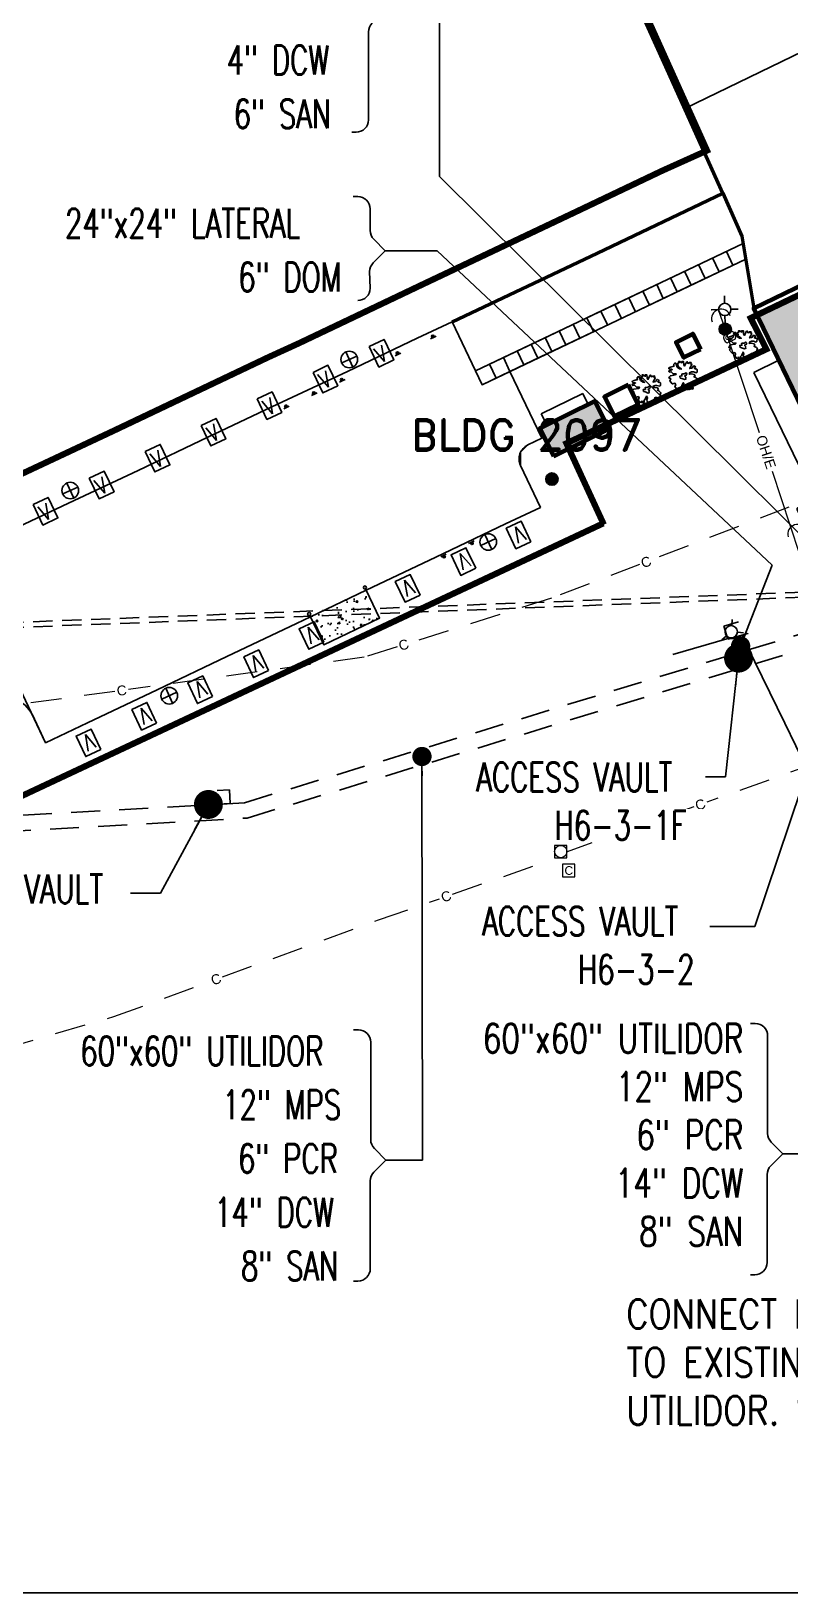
# Model space of a CAD drawing. Header units: inches. Extents: x 27388 to 48883, y 5676 to 18157.
# Drawn here: x 33106 to 36054, y 5676 to 11746 of the extents above; entities that cross this region are included whole.
import ezdxf
from ezdxf.enums import TextEntityAlignment as Align

# ---------------------------------------------------------------- set-up
doc = ezdxf.new("R2010")
doc.units = ezdxf.units.IN
doc.header["$LTSCALE"] = 1200
doc.header["$MEASUREMENT"] = 0
for name, pattern in [('D10', [0.175, 0.1, -0.075]), ('DASHED4', [0.1875, 0.125, -0.0625]), ('DASHED8', [0.09375, 0.0625, -0.03125]), ('HIDDEN1', [0.15625, 0.09375, -0.0625])]:
    doc.linetypes.add(name, pattern=pattern)
doc.layers.get('Defpoints').update_dxf_attribs({"color": 251})
for name, color, linetype in [('C-3D POLYLINE', 251, 'Continuous'), ('C-BOLLARD', 251, 'Continuous'), ('C-CONCRETE', 251, 'Continuous'), ('C-FORCE PROTECTION', 251, 'Continuous'), ('C-NEW PVMT', 251, 'Continuous'), ('C-PROJECT LIMITS', 52, 'DASHED4'), ('C-SIGN', 251, 'Continuous'), ('MU-EXST-MAIN-UTILDR', 251, 'HIDDEN1'), ('MU-EXST-SITE-NOTE', 251, 'Continuous'), ('MU-SHAD', 251, 'Continuous'), ('MU-SITE-NOTES', 11, 'Continuous'), ('Pipes-Water-E-DB-Deluge-16.00', 251, 'DASHED8'), ('Pipes-Water-E-DB-Re-Circ.-01.50', 251, 'DASHED8'), ('V-DOMW-HYDR', 251, 'Continuous'), ('V-LITE-EXTR', 251, 'Continuous'), ('V-POWR-JBOX', 251, 'Continuous'), ('V-SITE-CONC', 251, 'Continuous'), ('V-SITE-VEGE', 251, 'Continuous')]:
    doc.layers.add(name, color=color, linetype=linetype)
for name, color, linetype, lineweight in [('E-ELEC-C', 251, 'Continuous', 25), ('V-APRN-OTLN', 251, 'Continuous', 50), ('V-COMM-JBOX', 251, 'Continuous', 18), ('V-COMM-UNDR', 251, 'D10', 18), ('V-EXST-BLDG-OTLN', 34, 'Continuous', 90), ('V-POWR-POLE', 251, 'Continuous', 18), ('V-POWR-POLE-GUYS', 251, 'Continuous', 18), ('V-SECD-OVHD', 251, 'Continuous', 18)]:
    doc.layers.add(name, color=color, linetype=linetype, lineweight=lineweight)
doc.styles.add('AR80', font='arial.ttf', dxfattribs={"height": 3.2})
doc.styles.add('Arial', font='arial.ttf')
doc.styles.add('ROMAND', font='romand.shx')
doc.styles.add('RomanS', font='romans.shx', dxfattribs={"width": 0.85})
doc.styles.get("Standard").update_dxf_attribs({"font": 'romans.shx', "width": 0.85})
doc.dimstyles.new('X Site Notes', dxfattribs={"dimtxt": 0.09375, "dimasz": 0.09375, "dimexe": 0.0625, "dimexo": 0.0625, "dimgap": 0.03125, "dimtad": 1, "dimdec": 8, "dimzin": 0, "dimdsep": 46, "dimlunit": 4, "dimtxsty": 'RomanS', "dimcen": 0.09, "dimclrd": 253, "dimclre": 253, "dimclrt": 256, "dimadec": 0, "dimazin": 0, "dimtfac": 1, "dimtdec": 8, "dimtofl": 0, "dimtmove": 0, "dimatfit": 3, "dimldrblk": 'DOT', "dimfxl": 1, "dimtolj": 1, "dimtzin": 0, "dimlwd": -1, "dimlwe": -1, "dimarcsym": 0})

# ---------------------------------------------------------------- blocks, each defined once
blk = doc.blocks.new('coe-mh')
at = {"linetype": 'Continuous'}
blk.add_lwpolyline([(-0.05, -0.05), (0.05, -0.05), (0.05, 0.05), (-0.05, 0.05)], close=True, dxfattribs=at)
blk.add_circle((0, 0), 0.05, dxfattribs=at)
blk = doc.blocks.new('coe-pedc')
blk.add_lwpolyline([(-0.05, -0.05), (0.05, -0.05), (0.05, 0.05), (-0.05, 0.05)], close=True)
at = {"style": 'Arial'}
blk.add_text('C', height=0.07, dxfattribs=at).set_placement((0, 0), align=Align.MIDDLE)
blk = doc.blocks.new('coe-pp')
blk.add_hatch(color=256).paths.add_polyline_path([(-0.05, 0, 1), (0.05, 0, 1)])
blk.add_circle((0, 0), 0.05)
blk = doc.blocks.new('coe-tree')
for points in [[(0.082, 0.038), (0.105, 0.032), (0.11, 0.037), (0.111, 0.058), (0.105, 0.063), (0.095, 0.062), (0.088, 0.068), (0.097, 0.073), (0.096, 0.081), (0.083, 0.087), (0.069, 0.069), (0.051, 0.065), (0.06, 0.084), (0.067, 0.096), (0.065, 0.106), (0.057, 0.103), (0.062, 0.115), (0.049, 0.114), (0.038, 0.107), (0.031, 0.117), (0.031, 0.121), (0.024, 0.117), (0.014, 0.095), (0.008, 0.086), (0.002, 0.099), (0, 0.123), (-0.013, 0.123), (-0.013, 0.12), (-0.007, 0.118), (-0.011, 0.112), (-0.018, 0.114), (-0.028, 0.123), (-0.039, 0.123), (-0.038, 0.117), (-0.034, 0.114), (-0.047, 0.107), (-0.05, 0.104), (-0.043, 0.094), (-0.045, 0.083), (-0.031, 0.074), (-0.017, 0.062), (-0.031, 0.064), (-0.051, 0.078), (-0.062, 0.108), (-0.07, 0.11), (-0.078, 0.1), (-0.079, 0.092), (-0.077, 0.084), (-0.087, 0.082), (-0.104, 0.078), (-0.115, 0.073), (-0.12, 0.068), (-0.111, 0.06), (-0.094, 0.06), (-0.091, 0.058), (-0.103, 0.053), (-0.116, 0.048), (-0.119, 0.041), (-0.114, 0.037), (-0.099, 0.04), (-0.094, 0.034), (-0.083, 0.024), (-0.059, 0.023), (-0.065, 0.014), (-0.106, 0.008), (-0.113, -0.001), (-0.118, -0.012), (-0.103, -0.016), (-0.106, -0.022), (-0.111, -0.033), (-0.091, -0.058), (-0.088, -0.057), (-0.069, -0.053), (-0.063, -0.066), (-0.07, -0.08), (-0.056, -0.099), (-0.033, -0.104), (-0.035, -0.1), (-0.044, -0.091), (-0.035, -0.093), (-0.031, -0.102), (-0.026, -0.105), (-0.019, -0.104), (-0.021, -0.094), (-0.024, -0.086), (-0.013, -0.074), (-0.008, -0.06), (-0.002, -0.05), (0.002, -0.053), (0.004, -0.064), (-0.001, -0.078), (0.006, -0.101), (0.02, -0.105), (0.039, -0.105), (0.043, -0.087), (0.047, -0.087), (0.053, -0.095), (0.047, -0.105), (0.057, -0.102), (0.06, -0.094), (0.058, -0.086), (0.066, -0.089), (0.067, -0.094), (0.066, -0.098), (0.072, -0.102), (0.079, -0.093), (0.07, -0.074), (0.062, -0.064), (0.07, -0.059), (0.082, -0.06), (0.092, -0.062), (0.103, -0.056), (0.113, -0.052), (0.108, -0.037), (0.114, -0.022), (0.106, -0.013), (0.097, -0.007), (0.085, -0.001), (0.094, 0.006), (0.087, 0.018), (0.064, 0.022), (0.048, 0.02), (0.05, 0.031), (0.066, 0.038)], [(0.014, -0.013), (0.021, -0.008), (0.013, 0.001), (0.011, 0.008), (0.023, 0.013), (0.028, 0.024), (0.021, 0.032), (0.007, 0.024), (-0.006, 0.022), (-0.014, 0.02), (-0.012, 0.006), (-0.029, 0.004), (-0.026, -0.011), (-0.014, -0.014), (-0.006, -0.018), (0.008, -0.024), (0.021, -0.019)]]:
    blk.add_lwpolyline(points, close=True)
blk = doc.blocks.new('COE-FH')
for points in [[(0, 0.05), (0, 0.101)], [(-0.035, -0.035), (-0.071, -0.071)], [(0.035, -0.035), (0.071, -0.071)]]:
    blk.add_lwpolyline(points)
blk.add_circle((0, 0), 0.05)
blk = doc.blocks.new('coe-jbox')
at = {"lineweight": 18}
blk.add_lwpolyline([(-0.032, 0.038), (-0.032, -0.038, 0.360683), (0.032, -0.038), (0.032, 0.038, 0.360683)], format="xyb", close=True, dxfattribs=at)
at = {"style": 'Arial'}
blk.add_text('J', height=0.07, dxfattribs=at).set_placement((0, 0), align=Align.MIDDLE)
blk = doc.blocks.new('COE-ppl')
blk.add_hatch(color=256).paths.add_polyline_path([(-0.05, 0, 1), (0.05, 0, 1)])
blk.add_circle((0, 0), 0.05)
at = {"layer": 'V-LITE-EXTR'}
for points in [[(0.05, 0), (0.11, 0)], [(0.16, 0.05), (0.16, 0.109)], [(0.16, 0.05), (0.16, 0.104)], [(0.21, 0), (0.269, 0)], [(0.16, -0.109), (0.16, -0.05)]]:
    blk.add_lwpolyline(points, dxfattribs=at)
blk.add_circle((0.16, 0), 0.05, dxfattribs=at)
blk = doc.blocks.new('coe-anchor')
blk.add_arc((-0.078, 0), 0.0776, 270, 90)
blk = doc.blocks.new('SIGN')
at = {"layer": 'C-SIGN'}
h = blk.add_hatch(color=256, dxfattribs=at)
edge = h.paths.add_edge_path()
edge.add_arc((1391271.72, 3961353.11), 0.417, 0, 360)
for points in [[(1391271.72, 3961352.7), (1391270.72, 3961352.7)], [(1391271.72, 3961352.7), (1391272.72, 3961352.7)]]:
    blk.add_lwpolyline(points, dxfattribs=at)
blk.add_circle((1391271.72, 3961353.11), 0.417, dxfattribs=at)
blk = doc.blocks.new('A$C74487909')
at = {"layer": 'E-ELEC-C'}
for p, q in [((-1585.6, -169.7), (-1559, -228.3)), ((-1601.6, -212.3), (-1543, -185.7)), ((-2686.1, -721.7), (-2627.5, -695)), ((-2670.1, -679.1), (-2643.4, -737.6)), ((-1061.3, -921.7), (-1002.7, -895)), ((-1045.3, -879.1), (-1018.7, -937.6)), ((-2301.4, -1519.2), (-2242.9, -1492.5)), ((-2285.5, -1476.6), (-2258.8, -1535.1))]:
    blk.add_line(p, q, dxfattribs=at)
for centre in [(-1572.3, -199), (-2656.8, -708.3), (-1032, -908.3), (-2272.1, -1505.9)]:
    blk.add_circle(centre, 32.2, dxfattribs=at)
blk = doc.blocks.new('_Dot')
at = {"color": 0, "linetype": 'ByBlock', "lineweight": -2}
blk.add_line((-0.5, 0), (-1, 0), dxfattribs=at)
at = {"color": 0, "linetype": 'ByBlock', "const_width": 0.5}
blk.add_lwpolyline([(-0.25, 0, 1), (0.25, 0, 1)], format="xyb", close=True, dxfattribs=at)

msp = doc.modelspace()

# ---------------------------------------------------------------- hatches: boundary and pattern name
at = {"layer": 'C-CONCRETE'}
h = msp.add_hatch(dxfattribs=at)
h.set_pattern_fill('AR-CONC', color=256, scale=12, style=0)
h.set_pattern_definition([(50, (34298.19, 9443.88), (86.071, -7.53), [9, -99]), (355, (34298.19, 9443.88), (-16.65, 90.263), [7.2, -79.2]), (100.45, (34305.36, 9443.25), (69.42, 82.733), [7.65, -84.137]), (46.184, (34298.19, 9467.88), (128.07, -19.86), [13.5, -148.5]), (96.636, (34308.86, 9466.23), (112.16, 116.89), [11.473, -126.206]), (351.184, (34298.19, 9467.88), (112.16, 116.89), [10.8, -118.8]), (21, (34310.19, 9461.88), (71.63, -48.314), [9, -99]), (326, (34310.19, 9461.88), (29.198, 87.02), [7.2, -79.2]), (71.45, (34316.16, 9457.855), (100.827, 38.704), [7.65, -84.137]), (37.5, (34298.187, 9443.88), (1.459, 39.9473), [0, -78.24, 0, -80.4, 0, -79.5]), (7.5, (34298.187, 9443.88), (31.568, 47.329), [0, -45.84, 0, -76.44, 0, -30.3]), (327.5, (34271.427, 9443.88), (64.0587, -2.7066), [0, -30, 0, -93.6, 0, -124.2]), (317.5, (34259.43, 9443.88), (69.982, 12.013), [0, -39, 0, -62.16, 0, -88.2])])
h.paths.add_polyline_path([(34459.7, 9464.9), (34243, 9361.8), (34191.4, 9470.2), (34408.1, 9573.3)])
at = {"layer": 'MU-SHAD'}
for points in [[(37013.1, 10550.7), (36970.4, 10624.3), (36976.1, 10626.9), (36853.6, 10879.7), (36771.6, 11047.5), (35927.1, 10643), (36252.9, 9970.1), (36155.6, 9923), (36159.9, 9914.1), (36116.7, 9893.2), (36112.4, 9902), (36088, 9890.2), (36146.2, 9769.9, -0.173452), (36153.2, 9755.4), (36155.7, 9750.3, -0.322456), (36170.4, 9726.5), (36168, 9724.8), (36171.6, 9717.4), (36808.8, 10025.9), (36808.8, 10056.1), (36844.8, 10056.1), (36844.8, 10043.3), (36946.5, 10092.5), (36944.3, 10097.1), (36987.5, 10112.3), (37180.4, 10205.7)], [(35135.9, 10094.5), (35351.3, 10200.2), (35298.2, 10308.4), (35082.8, 10202.7)]]:
    msp.add_hatch(color=256, dxfattribs=at).paths.add_polyline_path(points)

# ---------------------------------------------------------------- linework, layer by layer
at = {"layer": 'C-3D POLYLINE'}
for points in [[(34741.9, 10617.3, 5433.5), (34995.8, 10737.6, 5434.7), (35266.9, 10866, 5436), (35537.9, 10994.9, 5437), (35794.5, 11117.1, 5437.8), (35868.6, 10949.8, 5437.1), (35873.2, 10921.8, 5437.2), (35628.2, 10805.1, 5435.9), (35357.3, 10676.2, 5434.9), (35086.4, 10547.3, 5433.6), (34832.7, 10426.6, 5432.4)], [(35873.2, 10921.8, 5437.2), (35883.2, 10860.3, 5437.3), (35653.9, 10751, 5435.6), (35383.1, 10622, 5434.7), (35112.2, 10493.1, 5433.6), (34966.8, 10423.9, 5432)], [(35599.6, 9323.6, 5453.2), (35810.3, 9384.4, 5452.6), (35855.1, 9385.8, 5452.2), (35888.4, 9355.9, 5452), (36035.3, 9056.3, 5452.3), (36121.3, 8881, 5450.2), (36253.4, 8611.7, 5448.1), (36385.5, 8342.3, 5445.8), (36397.9, 8317, 5445.8)]]:
    msp.add_polyline3d(points, dxfattribs=at)
at = {"layer": 'C-BOLLARD'}
for centre in [(34402.9, 9584.1), (34186.2, 9481)]:
    msp.add_circle(centre, 6, dxfattribs=at)
at = {"layer": 'C-CONCRETE'}
for points in [[(34832.7, 10426.6), (35873.2, 10921.8)], [(35807.9, 10890.7), (35833.6, 10836.5)], [(34858.4, 10372.4), (35883.3, 10860.1)], [(35645.3, 10813.3), (35671.1, 10759.1)], [(35699.5, 10839.1), (35725.3, 10784.9)], [(35753.7, 10864.9), (35779.5, 10810.7)], [(35537, 10761.7), (35562.8, 10707.6)], [(35591.1, 10787.5), (35616.9, 10733.4)], [(35374.4, 10684.4), (35400.2, 10630.2)], [(35428.6, 10710.2), (35454.4, 10656)], [(35482.8, 10736), (35508.6, 10681.8)], [(35266.1, 10632.8), (35291.9, 10578.6)], [(35320.3, 10658.6), (35346, 10604.4)], [(35157.7, 10581.3), (35183.5, 10527.1)], [(35211.9, 10607), (35237.7, 10552.9)], [(34995.2, 10503.9), (35021, 10449.7)], [(35049.4, 10529.7), (35075.2, 10475.5)], [(35103.5, 10555.5), (35129.3, 10501.3)], [(34886.8, 10452.3), (34912.6, 10398.2)], [(34941, 10478.1), (34966.8, 10423.9)], [(34459.7, 9464.9), (34243, 9361.8), (34191.4, 9470.2), (34408.1, 9573.3), (34459.7, 9464.9)]]:
    msp.add_lwpolyline(points, dxfattribs=at)
msp.add_lwpolyline([(34459.7, 9464.9), (34243, 9361.8), (34191.4, 9470.2), (34408.1, 9573.3)], close=True, dxfattribs=at)
at = {"layer": 'C-FORCE PROTECTION'}
msp.add_line((37290.7, 12242.1), (35646.5, 11446.1), dxfattribs=at)
at = {"layer": 'C-NEW PVMT'}
msp.add_lwpolyline([(34741.9, 10617.3), (34858.4, 10372.4)], dxfattribs=at)
msp.add_lwpolyline([(35085.3, 9895.6), (35008, 10058.1, -0.414214), (35036.4, 10138.1), (35090.6, 10163.9), (34966.8, 10423.9)], format="xyb", dxfattribs=at)
at = {"layer": 'C-NEW PVMT', "flags": 128}
msp.add_lwpolyline([(32684.3, 9018.7), (32950.6, 9145.4, -0.414214), (33110.5, 9088.6), (33162, 8980.3)], format="xyb", dxfattribs=at)
at = {"layer": 'C-NEW PVMT'}
msp.add_polyline3d([(32816.2, 9707, 5431.3), (33162, 8980.3, 5423.4), (33324.6, 9057.6, 5422), (33595.5, 9186.6, 5420.4), (33866.4, 9315.5, 5422), (34137.2, 9444.4, 5423.5), (34191.4, 9470.2, 5423.9), (34243, 9361.8, 5425.7), (34459.7, 9464.9, 5426.8), (34408.1, 9573.3, 5425), (34679, 9702.2, 5426.5), (34949.9, 9831.2, 5428), (35085.3, 9895.6, 5428.7), (35008, 10058.1, 5429.8), (35008, 10109.7, 5435.4), (35036.4, 10138.1, 5430.4), (35090.6, 10163.9, 5437.1), (34966.8, 10423.9, 5432), (34858.4, 10372.4, 5431.8), (34832.7, 10426.6, 5432.2), (34741.9, 10617.3, 5433.5), (34606.4, 10552.9, 5433), (34335.5, 10424, 5432.3), (34063.7, 10296.9, 5431.1), (33792.8, 10168.1, 5430.1), (33521.8, 10039.4, 5429.3), (33250.3, 9911.9, 5428.4), (32978.9, 9784.1, 5430)], dxfattribs=at)
at = {"layer": 'C-PROJECT LIMITS', "const_width": 24, "flags": 128}
msp.add_lwpolyline([(35331.8, 9828.3), (35186.2, 10144.3), (35963.4, 10510.1), (35902.6, 10631.3), (36771.6, 11047.5), (37106, 10362.7)], dxfattribs=at)
at = {"layer": 'Defpoints'}
msp.add_lwpolyline([(27388.4, 5676.5), (48882.8, 5676.5), (48882.8, 18157.1), (27388.4, 18157.1)], close=True, dxfattribs=at)
at = {"layer": 'E-ELEC-C'}
for points in [[(34419.3, 10520.6), (34477.5, 10548.1), (34515.2, 10468.4), (34457.1, 10440.8)], [(34201.2, 10420.3), (34259.4, 10447.9), (34297.1, 10368.1), (34239, 10340.6)], [(33984.1, 10317), (34042.3, 10344.5), (34080, 10264.8), (34021.9, 10237.3)], [(33766.5, 10213.9), (33824.6, 10241.5), (33862.3, 10161.7), (33804.2, 10134.2)], [(33549.1, 10112.7), (33607.3, 10140.2), (33645, 10060.5), (33586.9, 10033)], [(33331.8, 10008.7), (33389.9, 10036.2), (33427.7, 9956.5), (33369.6, 9929)], [(33113.6, 9906.5), (33171.7, 9934.1), (33209.4, 9854.3), (33151.3, 9826.8)], [(35048.2, 9762), (34990.1, 9734.4), (34952.3, 9814.2), (35010.5, 9841.7)], [(34833.5, 9658.7), (34775.3, 9631.2), (34737.6, 9710.9), (34795.7, 9738.5)], [(34617.1, 9554.7), (34558.9, 9527.2), (34521.2, 9606.9), (34579.3, 9634.5)], [(34242.8, 9371.4), (34184.7, 9343.9), (34146.9, 9423.6), (34205.1, 9451.1)], [(34028.3, 9261.7), (33970.1, 9234.1), (33932.4, 9313.9), (33990.5, 9341.4)], [(33810.3, 9160.7), (33752.2, 9133.1), (33714.4, 9212.9), (33772.6, 9240.4)], [(33593.3, 9057.3), (33535.1, 9029.8), (33497.4, 9109.5), (33555.5, 9137.1)], [(33376.2, 8954), (33318, 8926.5), (33280.3, 9006.2), (33338.4, 9033.7)]]:
    msp.add_lwpolyline(points, close=True, dxfattribs=at)
at = {"layer": 'MU-EXST-MAIN-UTILDR'}
for p, q in [((35889.4, 9340.6), (36266.3, 9455)), ((35842.1, 9393.7), (35860.8, 9331.9)), ((35871, 9401.4), (35889.4, 9340.6)), ((33935.1, 8747.4), (35860.8, 9331.9)), ((33935.1, 8747.4), (30371.1, 8547.5))]:
    msp.add_line(p, q, dxfattribs=at)
msp.add_lwpolyline([(30370.9, 8487.4), (33945, 8687.8), (45606.1, 12227.3)], dxfattribs=at)
at = {"layer": 'MU-EXST-MAIN-UTILDR', "flags": 128}
for points in [[(35813.2, 9382.8), (35798.3, 9434.3), (35877, 9456.2), (35891.7, 9404.9)], [(33879.4, 8744.5), (33787.5, 8739.4), (33784.8, 8774.7), (33810.2, 8777.5), (33809.5, 8793.2), (33876.5, 8797.8)]]:
    msp.add_lwpolyline(points, close=True, dxfattribs=at)
at = {"layer": 'MU-EXST-SITE-NOTE', "ltscale": 0.7}
for p, q in [((34417, 11743.4), (34417, 11401.7)), ((34369, 11353.7), (34352.4, 11353.7)), ((34356.9, 11103.4), (34375.3, 11103.4)), ((34423.3, 11055.4), (34423.3, 10971.8)), ((34437.4, 10937.8), (34482.3, 10892.9)), ((34482.3, 10892.9), (34435.5, 10846)), ((34421.4, 10812.1), (34423.3, 10747.4)), ((34359.2, 7864.6), (34377.6, 7864.6)), ((35902, 7889.2), (35920.4, 7889.2)), ((35968.4, 7841.2), (35968.4, 7462.1)), ((34425.6, 7816.6), (34425.6, 7437.5)), ((35982.5, 7428.2), (36027.4, 7383.2)), ((34484.6, 7358.6), (34437.8, 7311.8)), ((34439.7, 7403.5), (34484.6, 7358.6)), ((36027.4, 7383.2), (35980.6, 7336.4)), ((35966.5, 7302.5), (35966.5, 6960.8)), ((34423.8, 7277.8), (34423.8, 6936.2)), ((34375.8, 6888.2), (34359.2, 6888.2)), ((35918.5, 6912.8), (35902, 6912.8))]:
    msp.add_line(p, q, dxfattribs=at)
for centre, start, end in [((34465, 11743.4), 134.98486, 180), ((34369, 11401.7), 270, 0), ((34375.3, 11055.4), 0, 90), ((34471.3, 10971.8), 180, 225.01516), ((34469.4, 10812.1), 134.98486, 180), ((34375.3, 10747.4), 270, 0), ((34377.6, 7816.6), 0, 90), ((35920.4, 7841.2), 0, 90), ((34473.6, 7437.5), 180, 225.01516), ((36016.4, 7462.1), 180, 225.01516), ((34471.8, 7277.8), 134.98486, 180), ((36014.5, 7302.5), 134.98486, 180), ((34375.8, 6936.2), 270, 0), ((35918.5, 6960.8), 270, 0)]:
    msp.add_arc(centre, 48, start, end, dxfattribs=at)
at = {"layer": 'Pipes-Water-E-DB-Deluge-16.00'}
msp.add_lwpolyline([(32214.2, 9416.5), (36187.8, 9569), (37257.7, 9929.7), (38658.8, 10736.7)], dxfattribs=at)
at = {"layer": 'Pipes-Water-E-DB-Re-Circ.-01.50'}
msp.add_lwpolyline([(32169.5, 9395.1), (32215, 9396.9), (36191.4, 9549.4), (37265.8, 9911.6), (38658.7, 10713.9)], dxfattribs=at)
at = {"layer": 'V-APRN-OTLN'}
for points in [[(35794.5, 11117.1), (35565.8, 11623.9), (35467, 11843.4), (35196.1, 12441.2), (34924.4, 13045.7), (34652.3, 13644.4), (34408.8, 14179.3), (34408.5, 14244.1), (34409.1, 14841), (34411.1, 15444.3), (34410.7, 16043.5), (34411.4, 16226.6)], [(34741.9, 10617.3), (35305.4, 10884.2), (35794.5, 11117.1)]]:
    msp.add_lwpolyline(points, dxfattribs=at)
at = {"layer": 'V-APRN-OTLN', "flags": 128}
msp.add_lwpolyline([(35794.5, 11117.1), (35868.6, 10949.8), (35914.5, 10669.2)], dxfattribs=at)
at = {"layer": 'V-COMM-UNDR'}
for points in [[(36051, 9896), (35520.7, 9692.7)], [(35470.5, 9673.4), (35127.7, 9542), (34579.3, 9369.4)], [(34528, 9353.2), (34400.1, 9313), (33484.3, 9187.5)], [(33431.1, 9180.2), (32505.1, 9053.3)], [(36387.2, 8981.9), (36170.7, 8906), (35732, 8749.2)], [(35681.3, 8731.1), (35188.6, 8556.7)], [(34744, 8392.2), (35125.5, 8525)], [(33849.5, 8070.4), (34456.3, 8292.1), (34693.2, 8374.5)], [(32998.8, 7791.2), (33426.8, 7916), (33799, 8052)]]:
    msp.add_lwpolyline(points, dxfattribs=at)
at = {"layer": 'V-EXST-BLDG-OTLN', "flags": 128}
for points in [[(37180.4, 10205.7), (36171.6, 9717.4), (36088, 9890.2), (36252.9, 9970.1), (35914.5, 10669.2), (36757.7, 11077.4), (37180.4, 10205.7)], [(35707.6, 10509.3), (35642.9, 10477.6), (35613.3, 10537.9), (35678, 10569.6)], [(35427.5, 10371.8), (35333.8, 10325.8), (35371.3, 10249.4), (35465, 10295.4)], [(35135.9, 10094.5), (35351.3, 10200.2), (35298.2, 10308.4), (35082.8, 10202.7)]]:
    msp.add_lwpolyline(points, close=True, dxfattribs=at)
at = {"layer": 'V-POWR-POLE-GUYS'}
msp.add_line((35776.1, 10664), (35811.6, 10565.1), dxfattribs=at)
at = {"layer": 'V-SECD-OVHD'}
for p, q in [((35936.8, 10185.8), (35803.3, 10588.2)), ((36127.7, 9609.8), (35986.7, 10035.3))]:
    msp.add_line(p, q, dxfattribs=at)
at = {"layer": 'V-SITE-CONC'}
for p, q in [((35915.1, 10420.2), (36012.2, 10467.2)), ((35915.1, 10420.2), (36155.8, 9923.1)), ((35250.2, 10338.3), (35088.5, 10259)), ((35250.2, 10338.3), (35271.3, 10295.2)), ((35088.5, 10259), (35109.6, 10215.9))]:
    msp.add_line(p, q, dxfattribs=at)

# ---------------------------------------------------------------- block references
at = {"layer": 'C-SIGN'}
for p, xscale, yscale, zscale, rotation in [((5387611.2, -50087060.1), 11.9999999999954, 11.9999999999954, 11.9999999999954, 25.45077689189858), ((5387473.3, -50087125.7), 11.9999999999954, 11.9999999999954, 11.9999999999954, 25.45077689189858), ((5387256.6, -50087228.8), 11.9999999999954, 11.9999999999954, 11.9999999999954, 25.45077689189858), ((5387148.2, -50087280.4), 11.9999999999954, 11.9999999999954, 11.9999999999954, 25.45077689189858), ((5387039.9, -50087332), 11.9999999999954, 11.9999999999954, 11.9999999999954, 25.45077689189858), ((-35468365, 35758231.4), -12.00000000000247, 12, 12, 205.4507769217189), ((-35468256.7, 35758282.9), -12.00000000000247, 12, 12, 205.4507769217189)]:
    msp.add_blockref('SIGN', p, dxfattribs=dict(at, xscale=xscale, yscale=yscale, zscale=zscale, rotation=rotation))
at = {"layer": 'E-ELEC-C'}
msp.add_blockref('A$C74487909', (35914.5, 10669.2), dxfattribs=at)
at = {"layer": 'MU-SHAD', "xscale": 480, "yscale": 480, "zscale": 480}
msp.add_blockref('coe-pp', (35130, 10005.4), dxfattribs=at)
at = {"layer": 'V-COMM-JBOX', "xscale": 480, "yscale": 480, "zscale": 12}
for name, p in [('coe-mh', (35164.1, 8557.8)), ('coe-pedc', (35195.5, 8484))]:
    msp.add_blockref(name, p, dxfattribs=at)
at = {"layer": 'V-DOMW-HYDR', "xscale": 479.9999999988724, "yscale": 479.9999999988724, "zscale": 479.9999999988724, "rotation": 130.3106793318803}
msp.add_blockref('COE-FH', (35826.9, 9412.2), dxfattribs=at)
at = {"layer": 'V-POWR-JBOX', "xscale": 479.9999999981769, "yscale": 479.9999999981769, "zscale": 479.9999999981769, "rotation": 294.7649640788476}
msp.add_blockref('coe-jbox', (35820.7, 10557), dxfattribs=at)
at = {"layer": 'V-POWR-POLE', "xscale": 480.0000000019172, "yscale": 480.0000000019172, "zscale": 480.0000000019172, "rotation": 91.24567342195571}
msp.add_blockref('COE-ppl', (35803.3, 10588.2), dxfattribs=at)
at = {"layer": 'V-POWR-POLE', "xscale": 39.36429098434746, "yscale": 39.36429098434746, "zscale": 39.36429098434746}
msp.add_blockref('coe-pp', (35803.3, 10588.2), dxfattribs=at)
at = {"layer": 'V-POWR-POLE-GUYS'}
for p, xscale, yscale, zscale, rotation in [((35776.1, 10664), 480.0000000003266, 480.0000000003266, 480.0000000003266, 107.9069906095667), ((36073.3, 9827.3), 479.9999999983414, 479.9999999983414, 479.9999999983414, 106.7252259104638)]:
    msp.add_blockref('coe-anchor', p, dxfattribs=dict(at, xscale=xscale, yscale=yscale, zscale=zscale, rotation=rotation))
at = {"layer": 'V-SITE-VEGE', "xscale": 480, "yscale": 480, "zscale": 480}
for p in [(35873.9, 10522.9), (35641.1, 10403.6), (35498.9, 10351.4)]:
    msp.add_blockref('coe-tree', p, dxfattribs=at)

# ---------------------------------------------------------------- texts
at = {"layer": 'E-ELEC-C', "style": 'RomanS', "width": 0.8}
for rotation, p in [(25.34, (34461.8, 10454.2)), (25.34, (34243.7, 10354)), (25.34, (34026.6, 10250.7)), (25.34, (33808.9, 10147.6)), (25.34, (33591.6, 10046.4)), (25.34, (33374.2, 9942.4)), (25.34, (33156, 9840.2)), (205.34, (35005.8, 9828.3)), (205.34, (34791, 9725.1)), (205.34, (34574.6, 9621)), (205.34, (34200.4, 9437.7)), (205.34, (33985.8, 9328)), (205.34, (33767.9, 9227)), (205.34, (33550.8, 9123.7)), (205.34, (33333.7, 9020.3))]:
    msp.add_text('V', height=62.5, rotation=rotation, dxfattribs=at).set_placement(p)
at = {"layer": 'MU-EXST-SITE-NOTE', "style": 'RomanS', "width": 0.7}
for s, p in [('4" DCW', (33866, 11577.8)), ('6" SAN', (33893.1, 11368.9)), ('      24"x24" LATERAL', (32885.2, 10943.5)), ('6" DOM', (33910.6, 10734.6)), ('ACCESS VAULT', (32623.3, 8356.2)), ('ACCESS VAULT', (34859.1, 8230.8)), ('H6-3-2', (35231.8, 8043.3)), ('60"x60" UTILIDOR', (33296.7, 7726)), ('12" MPS', (33848.5, 7517.1)), ('6" PCR', (33909.8, 7308.2)), ('14" DCW', (33816.9, 7099.2)), ('8" SAN', (33921.5, 6890.3))]:
    msp.add_text(s, height=112.5, dxfattribs=at).set_placement(p)
at = {"layer": 'MU-EXST-SITE-NOTE', "insert": (35873.8, 7888), "char_height": 112.5, "width": 1154.147, "attachment_point": 3, "style": 'RomanS'}
msp.add_mtext('{\\W0.75;60"x60" UTILIDOR 12" MPS\\P6" PCR\\P14" DCW\\P8" SAN}', dxfattribs=at)
at = {"layer": 'MU-SITE-NOTES', "insert": (35419.3, 6816.4), "char_height": 112.5, "width": 1970.464, "attachment_point": 1}
msp.add_mtext('CONNECT NEW 6" SAN\\PTO EXISTING 8" INSIDE\\PUTILIDOR. SEE DWG. M-01', dxfattribs=at)
at = {"layer": 'V-COMM-UNDR', "style": 'AR80'}
for rotation, p in [(20.97367, (35495.6, 9683.1)), (17.47419, (34553.6, 9361.3)), (7.80249, (33457.7, 9183.8)), (19.66354, (35706.6, 8740.2)), (19.19003, (34718.6, 8383.4)), (20.06782, (33824.2, 8061.2))]:
    msp.add_text('C', height=38.4, rotation=rotation, dxfattribs=at).set_placement(p, align=Align.MIDDLE)
at = {"layer": 'V-EXST-BLDG-OTLN', "color": 251, "insert": (34582.4, 10237.1), "char_height": 120, "width": 988.571, "attachment_point": 1, "style": 'ROMAND'}
msp.add_mtext('BLDG 2097', dxfattribs=at)
at = {"layer": 'V-SECD-OVHD', "style": 'AR80'}
msp.add_text('OH/E', height=39.37, rotation=288.34401, dxfattribs=at).set_placement((35962.8, 10111), align=Align.MIDDLE)

# ---------------------------------------------------------------- leaders
at = {"layer": 'MU-EXST-SITE-NOTE'}
for points, override in [([(36236, 9650.2), (34693.3, 11182.2), (34693.3, 11824.1), (34477.8, 11824.1)], {"dimscale": 1200, "dimasz": 0.0625, "dimgap": 0.03125, "dimtad": 0, "dimclrd": 251}), ([(35863.3, 9356.6), (35985.5, 9671.3), (34683.4, 10892.9), (34481.3, 10892.9)], {"dimscale": 1200, "dimasz": 0.0625, "dimgap": 0.03125, "dimtad": 0, "dimclrd": 251}), ([(36324.3, 9474.1), (35918, 8266.4), (35743.3, 8266.4)], {"dimscale": 600, "dimasz": 0.1875, "dimgap": 0.03125, "dimclrd": 251, "dimfxl": 0.75}), ([(35855.3, 9309.6), (35804, 8847.5), (35727.4, 8847.5)], {"dimscale": 600, "dimasz": 0.1875, "dimgap": 0.03125, "dimclrd": 251, "dimfxl": 0.75}), ([(33794.6, 8740.7), (33608.1, 8395.3), (33491.8, 8395.3)], {"dimscale": 600, "dimasz": 0.1875, "dimgap": 0.03125, "dimclrd": 251, "dimfxl": 0.75})]:
    msp.add_leader(points, dimstyle='X Site Notes', override=override, dxfattribs=at)
at = {"layer": 'MU-EXST-SITE-NOTE', "ltscale": 0.7}
for points in [[(36712.1, 9562.6), (36157.2, 7383.2), (36027.4, 7383.2)], [(34624.8, 8927.2), (34626.6, 7358.2), (34484.3, 7358.2)]]:
    msp.add_leader(points, dimstyle='X Site Notes', override={"dimscale": 600, "dimasz": 0.125, "dimgap": 0.03125, "dimtad": 0, "dimclrd": 251, "dimldrblk": 'Dot', "dimfxl": 0.75}, dxfattribs=at)

# ---------------------------------------------------------------- next in the draw order: wipeouts: each hides what was drawn before it
for points in [[(34832.7, 8783.8), (35705.5, 8783.8), (35705.5, 8910.4), (34832.7, 8910.4)], [(35148.5, 8596.3), (35713.9, 8596.3), (35713.9, 8722.9), (35148.5, 8722.9)]]:
    msp.add_wipeout(points).dxf.layer = 'MU-EXST-SITE-NOTE'

# ---------------------------------------------------------------- next in the draw order: linework, layer by layer
at = {"layer": 'C-PROJECT LIMITS', "const_width": 24, "flags": 128}
msp.add_lwpolyline([(37106, 10362.7), (37634.8, 9279.8), (37846.5, 8907.7), (38042, 8748.2), (38139.1, 8785), (38668.8, 8978), (39052, 9110.8), (39151.4, 9389.1), (38719.7, 9530.3), (38456.3, 9991.5, -0.044182), (38337.1, 10251.2), (38393, 11200.7), (38409.1, 11316.4), (38424.8, 11487), (38352.3, 11715.2), (38495.3, 11925.1), (38595.7, 12223.8), (38595.7, 13301.3), (39032.3, 13879.6), (39140.8, 14023.3), (39249.2, 14167), (38042.9, 15077.6), (37103.6, 17036.8), (34388.9, 15722.6), (34388.9, 15460.1), (34425.1, 15422.5), (34425.1, 14244.4), (34425.1, 14185.9), (35732.7, 11282.5), (35557.9, 11203.8), (35228.2, 11046.8), (34628.3, 10762.7), (34148.4, 10534.3), (34028.4, 10479.5), (33429.1, 10194.6), (33021.7, 10003.5), (32020.8, 9547.7), (32513.2, 8513), (35329.5, 9833.4)], format="xyb", dxfattribs=at)

# ---------------------------------------------------------------- next in the draw order: texts
at = {"layer": 'MU-EXST-SITE-NOTE', "style": 'RomanS', "width": 0.7}
for s, p in [('ACCESS VAULT', (34835.9, 8790.9)), ('H6-3-1F', (35140.6, 8603.4))]:
    msp.add_text(s, height=112.5, dxfattribs=at).set_placement(p)

doc.saveas('drawing.dxf')
